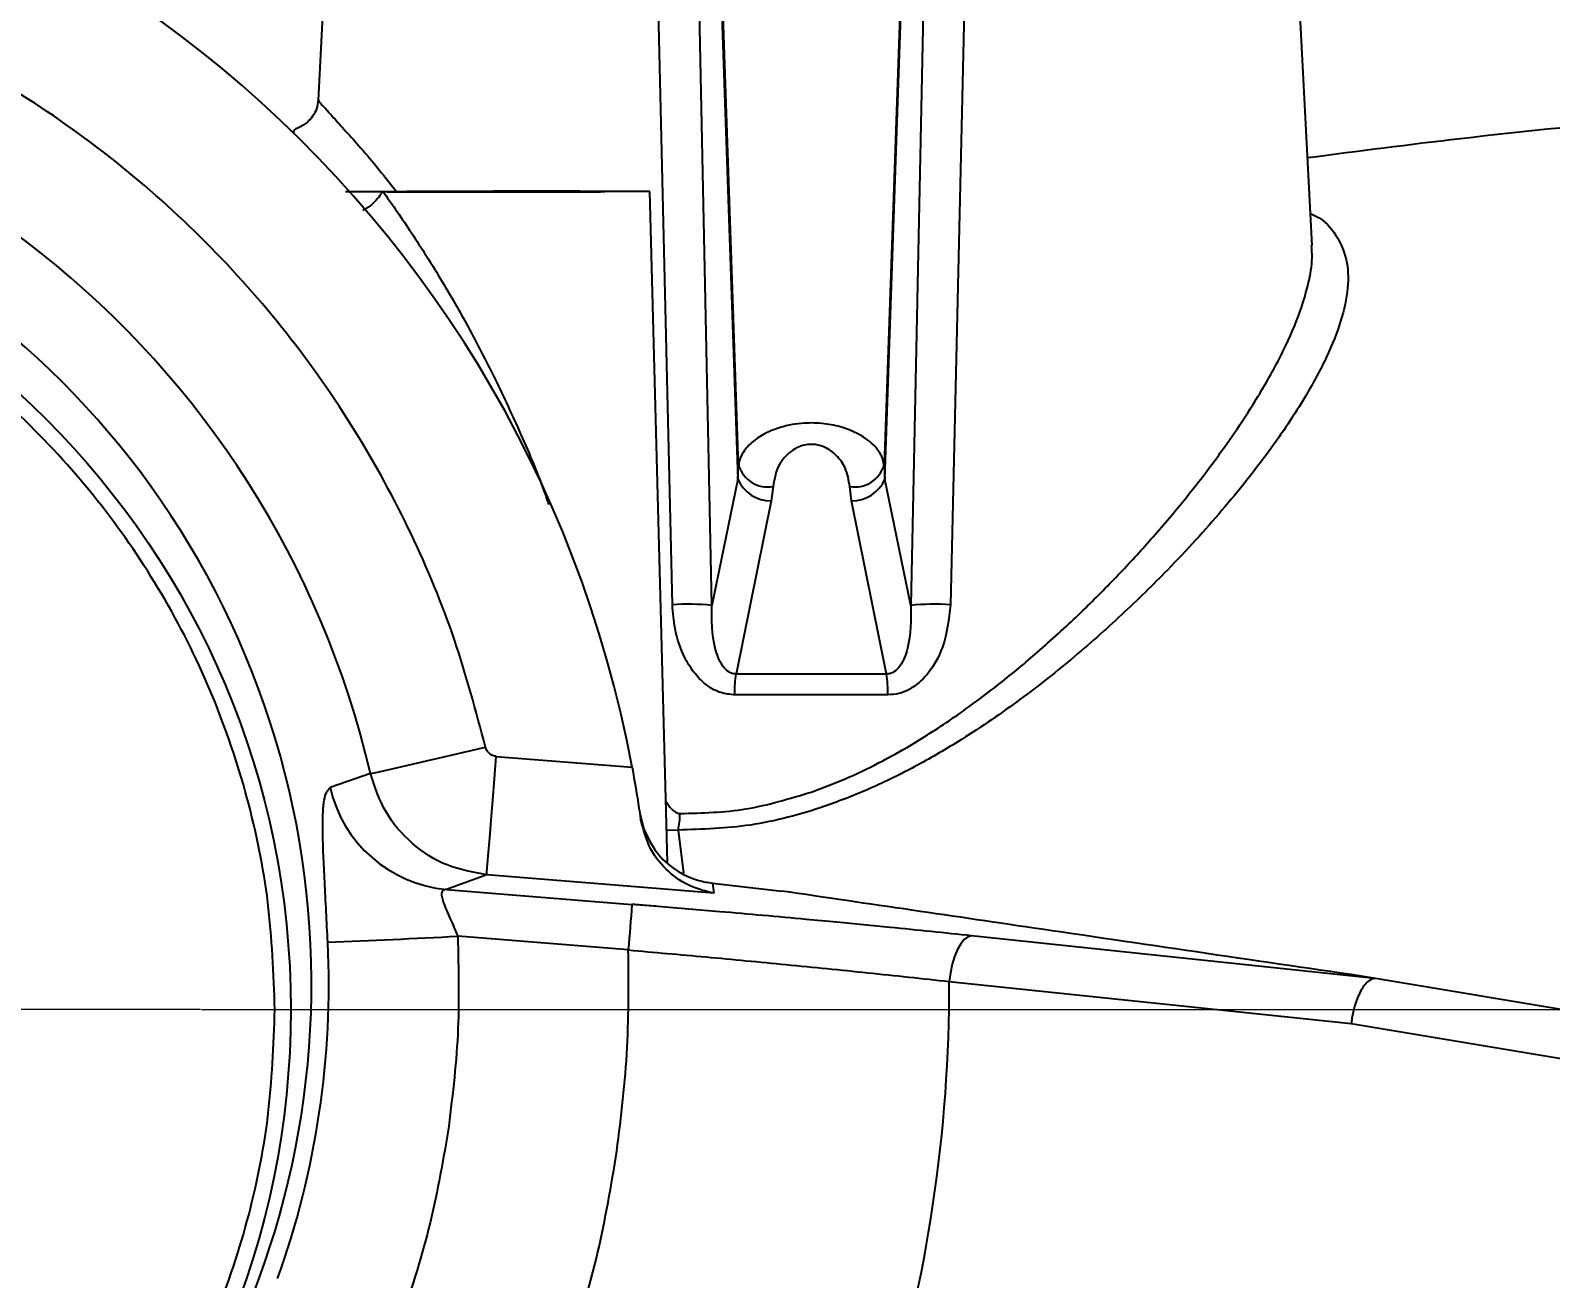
# Model space of a CAD drawing. Header units: millimetres. Extents: x 2687 to 4367, y 1046 to 2234.
# Drawn here: x 3469.4 to 3565, y 1536.8 to 1615.3 of the extents above; entities that cross this region are included whole.
import ezdxf

# ---------------------------------------------------------------- set-up
doc = ezdxf.new("R2010")
doc.units = ezdxf.units.MM
doc.linetypes.add('CENTER2', pattern=[28.575, 19.05, -3.175, 3.175, -3.175])
doc.layers.add('AM_5', color=3, linetype='Continuous', lineweight=25)
doc.layers.add('中心线', color=1, linetype='CENTER2', lineweight=13)
doc.styles.add('SLDTEXTSTYLE1', font='txt.shx', dxfattribs={"width": 0.7, "bigfont": 'gbcbig.shx'})
doc.dimstyles.new('SLDDIMSTYLE12$0', dxfattribs={"dimtxt": 12, "dimasz": 10, "dimexe": 0, "dimexo": 0.0625, "dimgap": 0.875, "dimtad": 1, "dimdec": 1, "dimlfac": 1.8, "dimrnd": 1e-09, "dimzin": 12, "dimdsep": 46, "dimtxsty": 'SLDTEXTSTYLE1', "dimcen": 0.09, "dimdle": 8.16, "dimclrd": 3, "dimclre": 3, "dimadec": 0, "dimazin": 3, "dimtfac": 1, "dimtdec": 1, "dimtofl": 0, "dimtmove": 0, "dimatfit": 3, "dimfxl": 0, "dimfrac": 2, "dimtolj": 1, "dimlwd": 5, "dimlwe": 5, "dimarcsym": 0})
doc.dimstyles.new('SLDDIMSTYLE12$3', dxfattribs={"dimtxt": 12, "dimasz": 10, "dimexe": 0, "dimexo": 0.0625, "dimgap": 0.875, "dimtad": 1, "dimdec": 1, "dimlfac": 1.8, "dimrnd": 1e-09, "dimzin": 12, "dimdsep": 46, "dimtxsty": 'SLDTEXTSTYLE1', "dimcen": 0.09, "dimdle": 8.16, "dimclrd": 3, "dimclre": 3, "dimadec": 0, "dimazin": 3, "dimtfac": 1, "dimtdec": 1, "dimtofl": 0, "dimtmove": 0, "dimatfit": 3, "dimfxl": 0, "dimfrac": 2, "dimtolj": 1, "dimlwd": 5, "dimlwe": 5, "dimarcsym": 0})

# ---------------------------------------------------------------- blocks, each defined once
blk = doc.blocks.new('*D16')
at = {"layer": 'AM_5', "color": 3, "lineweight": 5, "transparency": 16777216}
blk.add_line((3725.803, 1671.179), (3740.153, 1671.179), dxfattribs=at)
at = {"layer": 'AM_5', "color": 3, "linetype": 'Continuous', "lineweight": 5, "transparency": 16777216}
for p, q in [((3740.153, 1661.179), (3740.153, 1563.73)), ((3480.208, 1553.73), (3740.153, 1553.73))]:
    blk.add_line(p, q, dxfattribs=at)
at = {"layer": 'AM_5', "color": 3, "transparency": 16777216}
for points in [[(3738.486, 1661.179), (3741.82, 1661.179), (3740.153, 1671.179)], [(3738.486, 1563.73), (3741.82, 1563.73), (3740.153, 1553.73)]]:
    blk.add_solid(points, dxfattribs=at)
at = {"layer": 'Defpoints', "color": 0, "transparency": 16777216}
for p in [(3725.74, 1671.179), (3480.146, 1553.73), (3740.153, 1553.73)]:
    blk.add_point(p, dxfattribs=at)
at = {"layer": 'AM_5', "color": 0, "transparency": 16777216, "insert": (3733.278, 1621.684), "char_height": 12, "attachment_point": 5, "rotation": 90, "style": 'SLDTEXTSTYLE1'}
blk.add_mtext('\\A1;115', dxfattribs=at)
blk = doc.blocks.new('*D9')
at = {"layer": 'AM_5', "color": 3, "linetype": 'Continuous', "lineweight": 5, "transparency": 16777216}
blk.add_line((3597.273, 1706.485), (3563.59, 1680.485), dxfattribs=at)
at = {"layer": 'AM_5', "color": 3, "lineweight": 5, "transparency": 16777216}
for p, q in [((3496.213, 1628.547), (3496.393, 1628.547)), ((3496.303, 1628.457), (3496.303, 1628.637))]:
    blk.add_line(p, q, dxfattribs=at)
at = {"layer": 'AM_5', "color": 3, "transparency": 16777216}
blk.add_solid([(3562.572, 1681.805), (3564.608, 1679.166), (3555.674, 1674.375)], dxfattribs=at)
at = {"layer": 'Defpoints', "color": 0, "transparency": 16777216}
for p in [(3555.674, 1674.375), (3436.933, 1582.72)]:
    blk.add_point(p, dxfattribs=at)
at = {"layer": 'AM_5', "color": 0, "transparency": 16777216, "insert": (3580.189, 1701.982), "char_height": 12, "attachment_point": 5, "rotation": 37.66418, "style": 'SLDTEXTSTYLE1'}
blk.add_mtext('\\A1;%%C345', dxfattribs=at)

msp = doc.modelspace()

# ---------------------------------------------------------------- linework, layer by layer
at = {"color": 7, "linetype": 'Continuous', "lineweight": 25}
for p, q in [((3488.536, 1630.044), (3487.532, 1610.899)), ((3509.798, 1579.183), (3508.613, 1630.105)), ((3512.273, 1579.145), (3511.213, 1630.102)), ((3512.425, 1630.091), (3513.914, 1587.072)), ((3513.965, 1587.96), (3512.503, 1630.09)), ((3524.569, 1630.09), (3523.107, 1587.96)), ((3523.158, 1587.072), (3524.647, 1630.091)), ((3525.859, 1630.102), (3524.799, 1579.145)), ((3528.459, 1630.105), (3527.274, 1579.183)), ((3550.018, 1601.764), (3548.798, 1625.044)), ((3509.49, 1562.995), (3508.386, 1605.159)), ((3513.914, 1587.072), (3513.965, 1587.96)), ((3523.107, 1587.96), (3523.158, 1587.072)), ((3513.914, 1587.072), (3512.273, 1579.145)), ((3516.125, 1586.613), (3516.02, 1585.726)), ((3521.052, 1585.726), (3520.947, 1586.613)), ((3524.799, 1579.145), (3523.158, 1587.072)), ((3516.02, 1585.726), (3513.805, 1574.826)), ((3523.267, 1574.826), (3521.052, 1585.726)), ((3498.731, 1569.648), (3507.269, 1568.96)), ((3490.817, 1568.562), (3488.283, 1567.694)), ((3507.745, 1566.081), (3508.012, 1565.043)), ((3509.437, 1565.03), (3510.171, 1565.013)), ((3510.171, 1565.013), (3510.497, 1562.303)), ((3498.129, 1562.201), (3495.597, 1561.285)), ((3512.407, 1561.051), (3498.129, 1562.201)), ((3512.316, 1561.675), (3516.676, 1561.181)), ((3512.316, 1561.675), (3512.407, 1561.051)), ((3495.597, 1561.285), (3507.261, 1560.345)), ((3507.029, 1557.475), (3496.306, 1558.339)), ((3553.953, 1555.69), (3528.613, 1558.369)), ((3527.208, 1555.495), (3552.475, 1552.851)), ((3579.194, 1551.461), (3553.755, 1555.734)), ((3485.81, 1553.587), (3485.81, 1553.596)), ((3552.475, 1552.851), (3586.127, 1547.238))]:
    msp.add_line(p, q, dxfattribs=at)
at = {"color": 7, "linetype": 'Continuous', "lineweight": 25, "flags": 128}
for points in [[(3523.267, 1574.826), (3522.09, 1574.826), (3520.908, 1574.827), (3519.723, 1574.827), (3518.536, 1574.827), (3517.349, 1574.827), (3516.164, 1574.827), (3514.982, 1574.826), (3513.805, 1574.826)], [(3523.352, 1573.518), (3522.154, 1573.518), (3520.951, 1573.518), (3519.744, 1573.519), (3518.536, 1573.519), (3517.328, 1573.519), (3516.121, 1573.518), (3514.918, 1573.518), (3513.72, 1573.518)], [(3498.129, 1562.201), (3498.146, 1562.416), (3498.185, 1562.888), (3498.242, 1563.601), (3498.317, 1564.529), (3498.407, 1565.64), (3498.508, 1566.893), (3498.618, 1568.246), (3498.731, 1569.648)], [(3528.613, 1558.369), (3528.381, 1558.304), (3528.15, 1558.133), (3527.927, 1557.864), (3527.722, 1557.506), (3527.541, 1557.073), (3527.391, 1556.581), (3527.279, 1556.049), (3527.208, 1555.495)]]:
    msp.add_lwpolyline(points, dxfattribs=at)
at = {"color": 7, "linetype": 'Continuous', "lineweight": 25}
msp.add_circle((3433.31, 1553.73), 52.5, dxfattribs=at)
for centre, radius, start, end in [((3433.536, 1555.23), 75, 10.54851, 92.46086), ((3433.536, 1555.241), 58.809, 13.09228, 89.91829), ((3433.536, 1555.321), 53.574, 308.26934, 171.50515), ((3515.81, 1588.514), 1.927, 196.70211, 279.40565), ((3521.262, 1588.514), 1.927, 260.59454, 343.29737), ((3515.965, 1587.959), 2.234, 203.39428, 271.42772), ((3521.107, 1587.959), 2.234, 268.57245, 336.60531), ((3510.788, 1563.039), 16.174, 84.73329, 93.50893), ((3526.284, 1563.039), 16.174, 86.49111, 95.26667), ((3513.327, 1573.522), 10.025, 359.97591, 7.47448), ((3223.402, 2744.442), 1205.904, 282.812128, 283.164856), ((3496.352, 1569.525), 8.275, 192.79006, 264.76479), ((8438.448, 1161.43), 4947.297, 175.375054, 175.408407), ((3433.536, 1555.304), 54.664, 340.22854, 2.782), ((3431.722, 2852.711), 1295.983, 272.494846, 272.856436), ((3433.537, 1555.298), 93.672, 342.88971, 0.12059)]:
    msp.add_arc(centre, radius, start, end, dxfattribs=at)
for points, knots in [([(3433.103, 1384.998), (3435.663, 1385.023), (3439.244, 1385.058), (3444.513, 1385.337), (3448.977, 1385.672), (3454.293, 1386.238), (3459.862, 1387.011), (3465.676, 1388.021), (3471.647, 1389.277), (3477.723, 1390.788), (3483.861, 1392.558), (3490.026, 1394.593), (3496.19, 1396.892), (3502.327, 1399.457), (3508.415, 1402.288), (3514.434, 1405.381), (3520.367, 1408.736), (3526.196, 1412.348), (3531.906, 1416.214), (3537.482, 1420.328), (3542.909, 1424.685), (3548.175, 1429.279), (3553.266, 1434.104), (3558.171, 1439.151), (3562.878, 1444.414), (3567.375, 1449.884), (3571.654, 1455.553), (3575.702, 1461.41), (3579.512, 1467.446), (3583.074, 1473.652), (3586.379, 1480.017), (3589.42, 1486.53), (3592.189, 1493.179), (3594.679, 1499.953), (3596.885, 1506.841), (3598.799, 1513.83), (3600.418, 1520.907), (3601.736, 1528.061), (3602.749, 1535.278), (3603.453, 1542.545), (3603.846, 1549.849), (3603.925, 1557.177), (3603.688, 1564.515), (3603.134, 1571.85), (3602.261, 1579.168), (3601.071, 1586.455), (3599.563, 1593.697), (3597.738, 1600.882), (3595.598, 1607.995), (3593.144, 1615.022), (3590.379, 1621.951), (3587.306, 1628.767), (3583.929, 1635.458), (3580.251, 1642.01), (3576.278, 1648.41), (3572.013, 1654.645), (3567.462, 1660.703), (3562.63, 1666.571), (3557.522, 1672.238), (3552.146, 1677.69), (3546.699, 1682.738), (3541.226, 1687.39), (3535.768, 1691.66), (3530.143, 1695.702), (3524.361, 1699.51), (3518.434, 1703.079), (3512.371, 1706.4), (3506.185, 1709.471), (3499.889, 1712.284), (3493.495, 1714.836), (3487.02, 1717.122), (3480.482, 1719.139), (3473.907, 1720.881), (3467.335, 1722.346), (3460.841, 1723.527), (3454.551, 1724.425), (3449.028, 1725.008), (3444.145, 1725.376), (3439.321, 1725.615), (3433.346, 1725.732), (3427.829, 1725.622), (3422.56, 1725.35), (3418.096, 1725.013), (3412.78, 1724.448), (3407.211, 1723.674), (3401.397, 1722.664), (3395.426, 1721.408), (3389.35, 1719.898), (3383.212, 1718.127), (3377.047, 1716.093), (3370.883, 1713.793), (3364.746, 1711.228), (3358.658, 1708.398), (3352.639, 1705.304), (3346.706, 1701.949), (3340.877, 1698.337), (3335.167, 1694.472), (3329.592, 1690.357), (3324.164, 1686), (3318.899, 1681.406), (3313.807, 1676.582), (3308.902, 1671.534), (3304.196, 1666.271), (3299.698, 1660.801), (3295.42, 1655.133), (3291.371, 1649.275), (3287.561, 1643.239), (3283.999, 1637.033), (3280.695, 1630.668), (3277.652, 1624.156), (3274.89, 1617.505), (3272.553, 1611.223), (3271.274, 1607.118), (3270.711, 1605.309)], [0, 0, 0, 0, 0.010207, 0.014274, 0.021037, 0.028056, 0.035587, 0.043451, 0.051578, 0.059911, 0.06841, 0.077044, 0.085791, 0.094634, 0.103558, 0.112554, 0.121612, 0.130726, 0.13989, 0.149098, 0.158347, 0.167633, 0.176954, 0.186306, 0.195688, 0.205098, 0.214535, 0.223996, 0.233481, 0.242989, 0.252518, 0.262068, 0.271639, 0.281229, 0.290838, 0.300466, 0.310113, 0.319778, 0.329461, 0.339162, 0.348881, 0.358618, 0.368373, 0.378146, 0.387938, 0.397748, 0.407578, 0.417427, 0.427296, 0.437185, 0.447097, 0.457031, 0.466988, 0.47697, 0.486979, 0.497016, 0.507082, 0.517181, 0.527315, 0.537488, 0.547704, 0.556915, 0.566123, 0.575327, 0.584526, 0.593719, 0.602905, 0.612082, 0.621247, 0.630396, 0.639524, 0.64862, 0.657668, 0.666638, 0.675463, 0.683979, 0.691963, 0.697606, 0.703501, 0.71122, 0.721427, 0.725494, 0.732257, 0.739276, 0.746807, 0.754671, 0.762798, 0.771131, 0.77963, 0.788264, 0.797011, 0.805853, 0.814778, 0.823774, 0.832832, 0.841946, 0.85111, 0.860318, 0.869567, 0.878853, 0.888174, 0.897526, 0.906908, 0.916318, 0.925755, 0.935216, 0.944701, 0.954208, 0.963738, 0.973288, 0.982858, 0.992449, 1, 1, 1, 1]), ([(3433.919, 1705.687), (3436.32, 1705.65), (3439.678, 1705.598), (3444.621, 1705.294), (3448.811, 1704.937), (3453.798, 1704.346), (3459.019, 1703.546), (3464.465, 1702.508), (3470.053, 1701.224), (3475.732, 1699.686), (3481.46, 1697.888), (3487.204, 1695.828), (3492.934, 1693.504), (3498.626, 1690.916), (3504.258, 1688.066), (3509.81, 1684.956), (3515.263, 1681.589), (3520.6, 1677.97), (3525.806, 1674.103), (3530.865, 1669.995), (3535.763, 1665.65), (3540.486, 1661.078), (3545.022, 1656.284), (3549.358, 1651.279), (3553.483, 1646.069), (3557.385, 1640.666), (3561.054, 1635.079), (3564.481, 1629.318), (3567.655, 1623.394), (3570.569, 1617.319), (3573.213, 1611.104), (3575.582, 1604.762), (3577.666, 1598.305), (3579.461, 1591.745), (3580.961, 1585.097), (3582.159, 1578.373), (3583.056, 1571.587), (3583.632, 1564.754), (3583.906, 1558.687), (3583.854, 1554.903), (3583.834, 1553.41)], [0, 0, 0, 0, 0.030295, 0.042386, 0.06249, 0.08336, 0.105754, 0.129143, 0.153315, 0.178102, 0.203384, 0.229071, 0.255096, 0.281407, 0.307965, 0.334738, 0.361698, 0.388826, 0.416105, 0.443519, 0.471057, 0.498709, 0.526466, 0.554321, 0.582267, 0.6103, 0.638414, 0.666606, 0.694872, 0.72321, 0.751616, 0.780088, 0.808626, 0.837227, 0.86589, 0.894615, 0.9234, 0.952246, 0.981152, 1, 1, 1, 1]), ([(3498.051, 1570.231), (3497.45, 1572.498), (3496.234, 1577.083), (3493.462, 1583.734), (3489.947, 1590.211), (3485.632, 1596.367), (3480.571, 1602.074), (3474.857, 1607.184), (3468.591, 1611.601), (3461.892, 1615.247), (3454.922, 1618.066), (3447.82, 1620.032), (3440.716, 1621.236), (3435.975, 1621.388), (3433.63, 1621.463)], [0, 0, 0, 0, 0.079193, 0.1601594, 0.2427828, 0.3278545, 0.4136411, 0.5, 0.5863536, 0.6721403, 0.7572171, 0.8398354, 0.9208043, 1, 1, 1, 1]), ([(3487.535, 1610.945), (3487.51, 1610.75), (3487.463, 1610.38), (3487.218, 1609.912), (3486.939, 1609.586), (3486.699, 1609.396), (3486.556, 1609.308), (3486.493, 1609.274), (3486.466, 1609.259), (3486.435, 1609.243), (3486.383, 1609.218), (3486.323, 1609.19), (3486.222, 1609.146), (3486.049, 1609.063), (3485.948, 1609.002), (3486.004, 1608.879), (3486.018, 1608.85)], [0, 0, 0, 0, 0.101386, 0.193388, 0.268842, 0.32211, 0.350749, 0.355835, 0.359447, 0.367619, 0.377614, 0.404377, 0.441249, 0.547079, 0.891427, 1, 1, 1, 1]), ([(3487.559, 1610.899), (3487.56, 1610.885), (3487.564, 1610.854), (3487.859, 1610.516), (3488.386, 1609.937), (3489.396, 1608.817), (3490.739, 1607.337), (3492.022, 1605.716), (3492.45, 1605.176)], [0, 0, 0, 0, 0.107122, 0.254951, 0.403491, 0.552687, 0.85071, 1, 1, 1, 1]), ([(3571.798, 1609.769), (3567.643, 1609.366), (3560.274, 1608.651), (3552.932, 1607.693), (3549.729, 1607.276)], [0, 0, 0, 0, 0.5637917, 1, 1, 1, 1]), ([(3489.261, 1605.166), (3489.318, 1605.166), (3489.552, 1605.168), (3490.306, 1605.171), (3491.167, 1605.173), (3491.596, 1605.174)], [0, 0, 0, 0, 0.136953, 0.568984, 1, 1, 1, 1]), ([(3491.596, 1605.174), (3491.519, 1605.054), (3491.355, 1604.802), (3491.005, 1604.436), (3490.647, 1604.139), (3490.407, 1604.016), (3490.321, 1603.971)], [0, 0, 0, 0, 0.25185, 0.531287, 0.832705, 1, 1, 1, 1]), ([(3491.536, 1605.159), (3491.641, 1605.157), (3491.852, 1605.153), (3493.471, 1605.148), (3495.784, 1605.145), (3497.619, 1605.144), (3498.536, 1605.144)], [0, 0, 0, 0, 0.249997, 0.499998, 0.749999, 1, 1, 1, 1]), ([(3491.596, 1605.174), (3491.864, 1604.798), (3492.418, 1604.021), (3493.303, 1602.718), (3494.244, 1601.274), (3495.451, 1599.324), (3496.928, 1596.78), (3497.985, 1594.709), (3498.536, 1593.628)], [0, 0, 0, 0, 0.11372, 0.234976, 0.364226, 0.501846, 0.739903, 1, 1, 1, 1]), ([(3508.386, 1605.159), (3508.349, 1605.16), (3508.276, 1605.163), (3507.69, 1605.167), (3506.78, 1605.171), (3505.546, 1605.174), (3504.044, 1605.177), (3502.33, 1605.179), (3500.47, 1605.18), (3499.181, 1605.18), (3498.536, 1605.18)], [0, 0, 0, 0, 0.1249659, 0.2499708, 0.3749756, 0.4999805, 0.6249854, 0.7499903, 0.8749951, 1, 1, 1, 1]), ([(3498.536, 1605.144), (3499.45, 1605.144), (3501.279, 1605.145), (3503.637, 1605.148), (3505.089, 1605.153), (3505.714, 1605.157), (3505.536, 1605.159), (3505.536, 1605.159)], [0, 0, 0, 0, 0.249999, 0.499998, 0.749997, 0.999997, 1, 1, 1, 1]), ([(3549.912, 1603.78), (3550.028, 1603.729), (3550.769, 1603.4), (3551.565, 1602.461), (3552.258, 1600.96), (3552.325, 1599.125), (3551.887, 1597.059), (3550.976, 1594.765), (3549.508, 1592.034), (3547.351, 1588.808), (3544.434, 1585.137), (3541.284, 1581.68), (3538.076, 1578.539), (3534.922, 1575.749), (3531.493, 1573.05), (3528.179, 1570.788), (3525.079, 1568.987), (3522.288, 1567.61), (3518.863, 1566.265), (3514.776, 1565.161), (3511.682, 1565.061), (3510.171, 1565.013)], [0, 0, 0, 0, 0.010042, 0.064236, 0.11953, 0.174168, 0.228913, 0.282609, 0.338066, 0.410154, 0.483512, 0.55672, 0.61143, 0.666619, 0.72189, 0.77702, 0.814622, 0.851761, 0.888283, 0.945402, 1, 1, 1, 1]), ([(3518.536, 1567.408), (3519.253, 1567.676), (3520.697, 1568.214), (3522.793, 1569.227), (3524.612, 1570.238), (3526.193, 1571.218), (3527.57, 1572.138), (3528.986, 1573.153), (3530.746, 1574.5), (3532.906, 1576.301), (3535.297, 1578.488), (3537.579, 1580.771), (3539.699, 1583.061), (3541.606, 1585.293), (3543.384, 1587.538), (3544.932, 1589.663), (3546.5, 1592.036), (3547.927, 1594.51), (3549.114, 1597.071), (3549.785, 1599.222), (3550.055, 1600.79), (3549.998, 1601.533), (3549.978, 1601.796)], [0, 0, 0, 0, 0.037187, 0.074872, 0.113617, 0.139589, 0.167223, 0.196534, 0.227532, 0.280248, 0.342157, 0.399335, 0.456228, 0.517553, 0.570386, 0.630084, 0.684603, 0.761377, 0.836598, 0.9113, 0.9687, 1, 1, 1, 1]), ([(3498.536, 1593.628), (3499.091, 1592.459), (3500.231, 1590.06), (3501.381, 1587.335), (3501.924, 1585.774), (3502.022, 1585.492)], [0, 0, 0, 0, 0.437744, 0.898377, 1, 1, 1, 1]), ([(3523.107, 1587.96), (3523.07, 1588.153), (3522.993, 1588.548), (3522.509, 1589.23), (3521.654, 1589.891), (3520.442, 1590.382), (3519.185, 1590.62), (3518.063, 1590.621), (3517.101, 1590.478), (3516.308, 1590.254), (3515.497, 1589.9), (3514.723, 1589.375), (3514.185, 1588.742), (3513.996, 1588.247), (3513.969, 1588.005), (3513.965, 1587.96)], [0, 0, 0, 0, 0.0779787, 0.1600594, 0.280852, 0.3750705, 0.4562454, 0.5413121, 0.5934965, 0.6532546, 0.7174275, 0.8001176, 0.9013898, 0.981848, 1, 1, 1, 1]), ([(3520.947, 1586.613), (3520.886, 1587.008), (3520.782, 1587.69), (3520.211, 1588.518), (3519.578, 1589.022), (3518.999, 1589.236), (3518.543, 1589.279), (3518.162, 1589.245), (3517.755, 1589.126), (3517.325, 1588.891), (3516.907, 1588.534), (3516.328, 1587.787), (3516.211, 1587.107), (3516.125, 1586.613)], [0, 0, 0, 0, 0.174868, 0.30144, 0.391995, 0.46325, 0.499207, 0.535144, 0.583037, 0.634939, 0.701658, 0.783051, 1, 1, 1, 1]), ([(3513.72, 1573.518), (3513.428, 1573.546), (3512.81, 1573.606), (3511.94, 1574.089), (3511.178, 1574.839), (3510.431, 1576.029), (3509.922, 1577.514), (3509.836, 1578.682), (3509.798, 1579.183)], [0, 0, 0, 0, 0.115598, 0.245032, 0.388443, 0.539656, 0.802334, 1, 1, 1, 1]), ([(3513.805, 1574.826), (3513.724, 1574.831), (3513.559, 1574.842), (3513.248, 1574.996), (3512.795, 1575.497), (3512.283, 1576.904), (3512.277, 1578.232), (3512.273, 1579.145)], [0, 0, 0, 0, 0.045655, 0.093449, 0.200152, 0.449571, 1, 1, 1, 1]), ([(3524.799, 1579.145), (3524.795, 1578.231), (3524.789, 1576.902), (3524.276, 1575.495), (3523.823, 1574.996), (3523.513, 1574.842), (3523.348, 1574.831), (3523.267, 1574.826)], [0, 0, 0, 0, 0.550977, 0.800251, 0.906743, 0.954419, 1, 1, 1, 1]), ([(3527.274, 1579.183), (3527.173, 1578.271), (3526.998, 1576.7), (3525.989, 1574.862), (3524.936, 1573.936), (3524.042, 1573.568), (3523.58, 1573.534), (3523.352, 1573.518)], [0, 0, 0, 0, 0.359009, 0.618536, 0.816371, 0.909523, 1, 1, 1, 1]), ([(3498.731, 1569.648), (3498.652, 1569.662), (3498.494, 1569.689), (3498.288, 1569.82), (3498.127, 1570.002), (3498.076, 1570.155), (3498.051, 1570.231)], [0, 0, 0, 0, 0.25015, 0.499371, 0.749258, 1, 1, 1, 1]), ([(3498.129, 1562.201), (3497.283, 1562.354), (3495.588, 1562.658), (3493.386, 1564.089), (3491.645, 1566.076), (3491.093, 1567.732), (3490.817, 1568.562)], [0, 0, 0, 0, 0.248705, 0.4981896, 0.7483774, 1, 1, 1, 1]), ([(3507.269, 1568.96), (3507.423, 1568.087), (3507.62, 1566.97), (3507.767, 1565.946), (3507.799, 1565.721)], [0, 0, 0, 0, 0.780861, 1, 1, 1, 1]), ([(3488.136, 1557.957), (3488.104, 1558.607), (3488.038, 1559.923), (3487.942, 1561.786), (3487.858, 1563.482), (3487.812, 1564.918), (3487.822, 1566.074), (3487.915, 1567.252), (3488.136, 1567.517), (3488.283, 1567.694)], [0, 0, 0, 0, 0.123523, 0.250151, 0.37478, 0.500212, 0.623523, 0.749713, 1, 1, 1, 1]), ([(3510.286, 1566.056), (3511.671, 1566.091), (3514.45, 1566.16), (3517.171, 1566.991), (3518.536, 1567.408)], [0, 0, 0, 0, 0.498326, 1, 1, 1, 1]), ([(3509.39, 1566.837), (3509.496, 1566.664), (3509.66, 1566.4), (3509.942, 1566.169), (3510.132, 1566.074), (3510.237, 1566.062), (3510.286, 1566.056)], [0, 0, 0, 0, 0.486512, 0.744407, 0.879183, 1, 1, 1, 1]), ([(3512.407, 1561.051), (3511.906, 1561.169), (3510.906, 1561.406), (3509.544, 1562.339), (3508.344, 1563.694), (3507.981, 1565.045), (3507.799, 1565.721)], [0, 0, 0, 0, 0.250554, 0.500259, 0.750054, 1, 1, 1, 1]), ([(3510.171, 1565.013), (3510.199, 1565.174), (3510.255, 1565.496), (3510.276, 1565.869), (3510.286, 1566.056)], [0, 0, 0, 0, 0.5, 1, 1, 1, 1]), ([(3508.012, 1565.043), (3508.255, 1564.544), (3508.739, 1563.548), (3509.98, 1562.455), (3511.212, 1561.856), (3512.032, 1561.722), (3512.316, 1561.675)], [0, 0, 0, 0, 0.270985, 0.540835, 0.840956, 1, 1, 1, 1]), ([(3495.597, 1561.285), (3495.519, 1561.272), (3495.367, 1561.246), (3495.277, 1561.06), (3495.303, 1560.773), (3495.466, 1560.264), (3495.835, 1559.454), (3496.147, 1558.715), (3496.306, 1558.339)], [0, 0, 0, 0, 0.125165, 0.244002, 0.362149, 0.483423, 0.737795, 1, 1, 1, 1]), ([(3553.755, 1555.734), (3546.853, 1556.747), (3534.529, 1558.558), (3522.131, 1560.379), (3516.676, 1561.181)], [0, 0, 0, 0, 0.56, 1, 1, 1, 1]), ([(3528.613, 1558.369), (3526.917, 1558.545), (3524.146, 1558.833), (3520.626, 1559.173), (3517.071, 1559.506), (3513.314, 1559.842), (3509.818, 1560.137), (3508.037, 1560.283), (3507.497, 1560.326), (3507.323, 1560.34), (3507.261, 1560.345)], [0, 0, 0, 0, 0.250165, 0.408557, 0.498724, 0.748485, 0.926363, 0.976321, 0.991455, 1, 1, 1, 1]), ([(3507.029, 1557.475), (3508.661, 1557.331), (3511.992, 1557.037), (3517.033, 1556.558), (3522.178, 1556.042), (3525.511, 1555.68), (3527.208, 1555.495)], [0, 0, 0, 0, 0.235421, 0.48057, 0.735435, 1, 1, 1, 1]), ([(3553.953, 1555.69), (3553.803, 1555.646), (3553.573, 1555.579), (3553.265, 1555.221), (3552.972, 1554.746), (3552.701, 1554.047), (3552.549, 1553.367), (3552.494, 1553), (3552.48, 1552.889), (3552.475, 1552.851)], [0, 0, 0, 0, 0.238995, 0.367832, 0.499678, 0.748972, 0.924681, 0.973941, 1, 1, 1, 1]), ([(3553.755, 1555.734), (3553.792, 1555.728), (3553.87, 1555.716), (3553.945, 1555.703), (3553.97, 1555.694), (3553.967, 1555.691), (3553.956, 1555.691), (3553.953, 1555.69)], [0, 0, 0, 0, 0.332571, 0.687965, 0.831381, 0.949784, 1, 1, 1, 1])]:
    msp.add_open_spline(points, degree=3, knots=knots, dxfattribs=at)
for points in [[(3484.81, 1553.732), (3484.725, 1555.979), (3484.555, 1560.473), (3483.187, 1567.099), (3481.029, 1573.496), (3478.037, 1579.555), (3474.285, 1585.172), (3469.83, 1590.252), (3464.751, 1594.706), (3459.134, 1598.459), (3453.075, 1601.447), (3446.678, 1603.619), (3440.052, 1604.937), (3433.31, 1605.379), (3426.569, 1604.937), (3419.943, 1603.619), (3413.546, 1601.447), (3407.487, 1598.459), (3401.869, 1594.706), (3396.79, 1590.252), (3392.336, 1585.172), (3388.583, 1579.555), (3385.592, 1573.496), (3383.433, 1567.099), (3382.065, 1560.473), (3381.895, 1555.979), (3381.81, 1553.732)], [(3491.596, 1605.174), (3492.077, 1605.175), (3493.039, 1605.177), (3494.762, 1605.179), (3496.61, 1605.18), (3497.894, 1605.18), (3498.536, 1605.18)], [(3513.72, 1573.518), (3513.725, 1573.763), (3513.736, 1574.253), (3513.782, 1574.635), (3513.805, 1574.826)], [(3496.306, 1558.339), (3496.355, 1556.276), (3496.455, 1552.149), (3495.945, 1548.053), (3495.69, 1546.005)], [(3506.255, 1544.428), (3506.53, 1546.593), (3507.079, 1550.925), (3507.046, 1555.291), (3507.029, 1557.475)], [(3381.81, 1553.732), (3381.895, 1551.485), (3382.065, 1546.99), (3383.433, 1540.364), (3385.592, 1533.967), (3388.583, 1527.908), (3392.336, 1522.291), (3396.79, 1517.212), (3401.869, 1512.757), (3407.487, 1509.004), (3413.546, 1506.016), (3419.943, 1503.844), (3426.569, 1502.526), (3433.31, 1502.085), (3440.052, 1502.526), (3446.678, 1503.844), (3453.075, 1506.016), (3459.134, 1509.004), (3464.751, 1512.757), (3469.83, 1517.212), (3474.285, 1522.291), (3478.037, 1527.908), (3481.029, 1533.967), (3483.187, 1540.364), (3484.555, 1546.99), (3484.725, 1551.485), (3484.81, 1553.732)], [(3495.69, 1546.005), (3495.336, 1543.972), (3494.626, 1539.906), (3493.326, 1535.989), (3492.675, 1534.031)], [(3503.183, 1531.724), (3503.837, 1533.807), (3505.144, 1537.973), (3505.885, 1542.276), (3506.255, 1544.428)]]:
    msp.add_open_spline(points, degree=3, dxfattribs=at)
at = {"layer": '中心线', "linetype": 'ByBlock'}
msp.add_line((3480.146, 1553.73), (3389.308, 1553.73), dxfattribs=at)

# ---------------------------------------------------------------- dimensions: what is measured, and where the dimension line sits
at = {"layer": 'AM_5'}
dim = msp.add_diameter_dim_2p(p1=(3436.933, 1582.72), p2=(3555.674, 1674.375), text='%%C345', dimstyle='SLDDIMSTYLE12$3', override={"dimlfac": 1, "dimpost": ''}, dxfattribs=at)
dim.commit()
dim.dimension.update_dxf_attribs({"geometry": '*D9', "text_midpoint": (3580.189, 1701.982)})
dim = msp.add_linear_dim(base=(3740.153, 1553.73), p1=(3725.74, 1671.179), p2=(3480.146, 1553.73), angle=90, text='115', dimstyle='SLDDIMSTYLE12$0', override={"dimlfac": 1}, dxfattribs=at)
dim.commit()
dim.dimension.update_dxf_attribs({"geometry": '*D16', "text_midpoint": (3740.153, 1621.684), "dimtype": 160})

doc.saveas('drawing.dxf')
